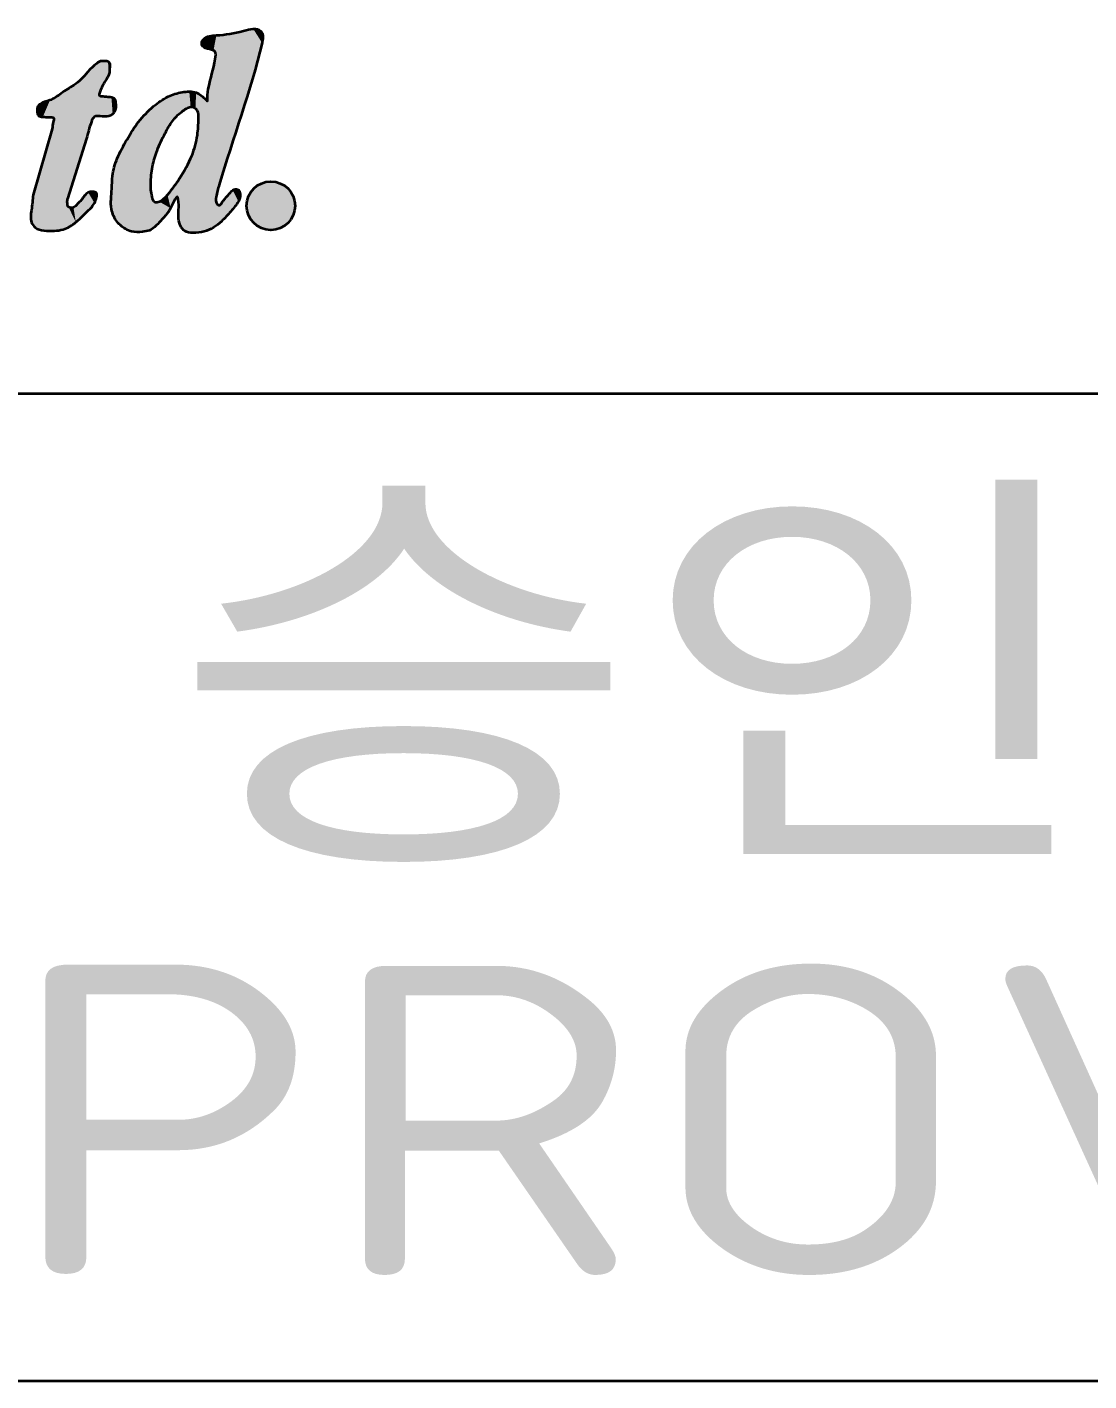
# Model space of a CAD drawing. Extents: x 23 to 587, y 4 to 413.
# Drawn here: x 492.42 to 499.95, y 31.24 to 40.83 of the extents above; entities that cross this region are included whole.
import ezdxf
from ezdxf.enums import TextEntityAlignment as Align

# ---------------------------------------------------------------- set-up
doc = ezdxf.new("R2010")
doc.units = 0
doc.layers.get('0').update_dxf_attribs({"lineweight": 13})
doc.layers.add('5', color=7, linetype='Continuous', lineweight=13)
doc.layers.add('6', color=7, linetype='Continuous', lineweight=13)
doc.styles.get("Standard").update_dxf_attribs({"font": 'isocp.shx'})
doc.styles.add('굴림', font='Gulim.ttf')

# ---------------------------------------------------------------- blocks, each defined once
blk = doc.blocks.new('BLOCK6640')
at = {"color": 6, "lineweight": 5}
for points in [[(494.3107, 39.5021), (494.03, 39.6897), (494.1517, 39.7401), (494.0858, 39.727)], [(494.3107, 39.5021), (494.1517, 39.7401), (494.2734, 39.6897), (494.2176, 39.727)], [(494.3107, 39.5021), (493.9796, 39.568), (494.03, 39.6897), (493.9927, 39.6339)], [(494.3107, 39.5021), (494.2734, 39.6897), (494.3238, 39.568), (494.3107, 39.6339)], [(494.3107, 39.5021), (494.03, 39.4463), (493.9796, 39.568), (493.9927, 39.5021)], [(494.3107, 39.5021), (494.1517, 39.3959), (494.03, 39.4463), (494.0858, 39.409)], [(494.3107, 39.5021), (494.2734, 39.4463), (494.1517, 39.3959), (494.2176, 39.409)]]:
    blk.add_solid(points, dxfattribs=at)
blk = doc.blocks.new('BLOCK6641')
at = {"color": 6, "lineweight": 5}
for points in [[(493.7657, 40.7764), (493.7849, 39.7172), (493.9584, 40.8078)], [(494.0889, 40.7235), (494.0266, 40.8219), (493.7849, 39.7172), (493.9584, 40.8078)], [(494.0889, 40.7235), (494.0695, 40.8147), (494.0266, 40.8219), (494.0568, 40.8199)], [(494.0889, 40.7235), (494.0889, 40.7916), (494.0695, 40.8147), (494.08, 40.8058)], [(494.0889, 40.7235), (494.0906, 40.7308), (494.0889, 40.7916), (494.0939, 40.7748)], [(493.6611, 40.7201), (493.6624, 40.7123), (493.6652, 40.7358), (493.6655, 40.7048)], [(493.6652, 40.7358), (493.6655, 40.7048), (493.6754, 40.7495), (493.6758, 40.6921)], [(493.717, 40.7707), (493.6754, 40.7495), (493.6881, 40.6846), (493.6758, 40.6921)], [(493.717, 40.7707), (493.6881, 40.6846), (493.7318, 40.6735), (493.7167, 40.6771)], [(493.7657, 40.7764), (493.717, 40.7707), (493.7444, 40.6686), (493.7318, 40.6735)], [(493.7657, 40.7764), (493.7444, 40.6686), (493.7576, 40.6564), (493.7544, 40.6612)], [(493.7657, 40.7764), (493.7576, 40.6564), (493.7615, 39.605), (493.7609, 40.645)], [(493.7657, 40.7764), (493.7615, 39.605), (493.7849, 39.7172), (493.7636, 39.6302)], [(493.7615, 39.605), (493.7577, 40.6102), (493.7439, 39.4133), (493.7117, 40.4114)], [(493.7609, 40.645), (493.759, 40.6174), (493.7615, 39.605), (493.7577, 40.6102)], [(493.7439, 39.4133), (493.7117, 40.4114), (493.7021, 40.3264)], [(493.4231, 40.3415), (493.3202, 40.2732), (493.4025, 40.0833), (493.3444, 39.9583)], [(493.4231, 40.3415), (493.4025, 40.0833), (493.5223, 40.3729), (493.4542, 40.1687)], [(493.4542, 40.1687), (493.5195, 40.2346), (493.5223, 40.3729), (493.5529, 40.2574)], [(493.5223, 40.3729), (493.5529, 40.2574), (493.573, 40.3777), (493.5827, 40.2694)], [(493.6213, 40.3698), (493.573, 40.3777), (493.5935, 40.2694), (493.5827, 40.2694)], [(493.6213, 40.3698), (493.5935, 40.2694), (493.6172, 40.2585), (493.604, 40.2667)], [(493.6213, 40.3698), (493.6172, 40.2585), (493.6914, 40.3223), (493.6272, 40.2467)], [(493.6365, 40.1838), (493.6914, 40.3223), (493.6364, 40.2168), (493.6272, 40.2467)], [(493.6279, 40.0675), (493.6789, 39.3861), (493.6365, 40.1838), (493.6914, 40.3223)], [(493.7439, 39.4133), (493.6914, 40.3223), (493.6789, 39.3861)], [(493.7439, 39.4133), (493.6967, 40.3134), (493.6914, 40.3223), (493.6915, 40.3221)], [(493.7439, 39.4133), (493.6997, 40.3099), (493.6967, 40.3134), (493.6988, 40.3106)], [(493.7439, 39.4133), (493.7004, 40.3098), (493.6997, 40.3099), (493.7001, 40.3098)], [(493.7439, 39.4133), (493.7021, 40.3264), (493.7004, 40.3098), (493.702, 40.3153)], [(493.3202, 40.2732), (493.2133, 40.1631), (493.2994, 39.7276), (493.2406, 39.3833)], [(493.3202, 40.2732), (493.2994, 39.7276), (493.3444, 39.9583), (493.3125, 39.8463)], [(493.1313, 40.0385), (493.164, 39.3855), (493.2133, 40.1631), (493.2406, 39.3833)], [(493.0616, 39.9031), (493.0623, 39.453), (493.1313, 40.0385)], [(493.0623, 39.453), (493.1205, 39.4036), (493.1313, 40.0385), (493.164, 39.3855)], [(493.5886, 39.9206), (493.5991, 39.3757), (493.6279, 40.0675), (493.6789, 39.3861)], [(493.0616, 39.9031), (493.0283, 39.7802), (493.0623, 39.453), (493.0364, 39.4961)], [(493.5886, 39.9206), (493.5035, 39.7606), (493.5262, 39.4012), (493.5156, 39.4161)], [(493.5886, 39.9206), (493.5262, 39.4012), (493.5527, 39.3825), (493.5394, 39.3893)], [(493.5527, 39.3825), (493.5832, 39.3763), (493.5886, 39.9206), (493.5991, 39.3757)], [(493.0233, 39.6875), (493.0215, 39.5441), (493.0283, 39.7802), (493.0364, 39.4961)], [(493.5035, 39.7606), (493.4185, 39.6466), (493.4709, 39.6121), (493.4408, 39.5506)], [(493.5035, 39.7606), (493.4709, 39.6121), (493.489, 39.6302), (493.4806, 39.6258)], [(493.5035, 39.7606), (493.489, 39.6302), (493.4917, 39.6265), (493.49, 39.6294)], [(493.5035, 39.7606), (493.4917, 39.6265), (493.4945, 39.6151), (493.494, 39.6176)], [(493.5035, 39.7606), (493.4945, 39.6151), (493.5031, 39.4451), (493.4969, 39.4752)], [(493.5035, 39.7606), (493.5031, 39.4451), (493.5156, 39.4161)], [(493.3253, 39.4158), (493.2994, 39.7276), (493.2903, 39.3937), (493.2406, 39.3833)], [(493.3169, 39.6065), (493.3094, 39.6304), (493.3253, 39.4158), (493.2994, 39.7276)], [(493.4185, 39.6466), (493.3935, 39.6186), (493.4408, 39.5506), (493.3614, 39.5966)], [(493.8677, 39.5278), (493.8582, 39.654), (493.8005, 39.4569), (493.8157, 39.6062)], [(493.8677, 39.5278), (493.8817, 39.6779), (493.8582, 39.654), (493.8654, 39.6624)], [(493.9215, 39.5992), (493.8817, 39.6779), (493.8677, 39.5278)], [(493.9215, 39.5992), (493.9072, 39.6849), (493.8817, 39.6779), (493.8917, 39.683)], [(493.9215, 39.5992), (493.9211, 39.6801), (493.9072, 39.6849), (493.9146, 39.6834)], [(493.9302, 39.667), (493.9211, 39.6801), (493.9307, 39.6234), (493.9215, 39.5992)], [(493.9302, 39.667), (493.9307, 39.6234), (493.9334, 39.6499)], [(493.3304, 39.5916), (493.3169, 39.6065), (493.3567, 39.4463), (493.3253, 39.4158)], [(493.3304, 39.5916), (493.3567, 39.4463), (493.3374, 39.5903)], [(493.3567, 39.4463), (493.3534, 39.5933), (493.3374, 39.5903)], [(493.4408, 39.5506), (493.3614, 39.5966), (493.3567, 39.4463), (493.3534, 39.5933)], [(493.7615, 39.605), (493.7439, 39.4133), (493.7635, 39.5929)], [(493.8005, 39.4569), (493.769, 39.5818), (493.7439, 39.4133), (493.7635, 39.5929)], [(493.8005, 39.4569), (493.7793, 39.5727), (493.769, 39.5818), (493.7739, 39.5763)], [(493.8005, 39.4569), (493.8157, 39.6062), (493.7793, 39.5727), (493.7982, 39.5813)]]:
    blk.add_solid(points, dxfattribs=at)
blk = doc.blocks.new('BLOCK6642')
at = {"color": 6, "lineweight": 5}
for points in [[(492.8448, 40.0444), (492.8058, 40.4648), (492.8791, 40.1636), (492.8559, 40.5207)], [(492.9256, 40.5854), (492.8791, 40.1636), (492.8559, 40.5207)], [(492.9256, 40.5854), (492.8927, 40.1914), (492.8791, 40.1636), (492.883, 40.1736)], [(492.9256, 40.5854), (492.9254, 40.2042), (492.8927, 40.1914), (492.8992, 40.1978)], [(492.9256, 40.5854), (492.9452, 40.595), (492.9254, 40.2042), (492.9337, 40.3594)], [(492.9452, 40.595), (492.9376, 40.3738), (492.9337, 40.3594)], [(492.9686, 40.595), (492.9584, 40.4184), (492.9452, 40.595), (492.9376, 40.3738)], [(492.9827, 40.5951), (492.9769, 40.4525), (492.9686, 40.595), (492.9584, 40.4184)], [(493.0046, 40.5045), (492.9769, 40.4525), (492.9954, 40.5921), (492.9827, 40.5951)], [(493.0046, 40.5045), (492.9954, 40.5921), (493.0038, 40.5835), (493, 40.5884)], [(493.0046, 40.5045), (493.0038, 40.5835), (493.0075, 40.5425), (493.0085, 40.5717)], [(492.6777, 39.4007), (492.6172, 39.3902), (492.7539, 40.4233), (492.6643, 40.3646)], [(492.6777, 39.4007), (492.7539, 40.4233), (492.7081, 39.5911), (492.708, 39.5965)], [(492.708, 39.5965), (492.7539, 40.4233), (492.7097, 39.6165)], [(492.8448, 40.0444), (492.7097, 39.6165), (492.8058, 40.4648), (492.7539, 40.4233)], [(492.5847, 40.3155), (492.5346, 40.1985), (492.5122, 40.2881), (492.5259, 40.1995)], [(492.5847, 40.3155), (492.5984, 40.1953), (492.5346, 40.1985), (492.58, 40.1953)], [(492.6643, 40.3646), (492.5984, 40.1953), (492.5847, 40.3155)], [(492.6643, 40.3646), (492.6122, 40.1881), (492.5984, 40.1953), (492.6111, 40.1905)], [(492.6643, 40.3646), (492.6172, 39.3902), (492.6122, 40.1881), (492.6126, 40.1817)], [(492.957, 40.2012), (492.9254, 40.2042), (492.9358, 40.3487), (492.9337, 40.3594)], [(492.957, 40.2012), (492.9358, 40.3487), (492.9413, 40.3461), (492.9373, 40.3475)], [(492.957, 40.2012), (492.9413, 40.3461), (492.9541, 40.345), (492.9514, 40.3451)], [(492.9859, 40.3419), (492.9728, 40.2001), (492.9541, 40.345), (492.957, 40.2012)], [(492.9859, 40.3419), (493.0208, 40.3378), (492.9728, 40.2001), (493.0023, 40.203)], [(493.0208, 40.3378), (493.0157, 40.2084), (493.0023, 40.203)], [(493.0329, 40.3333), (493.0297, 40.2187), (493.0208, 40.3378), (493.0157, 40.2084)], [(493.0424, 40.3258), (493.0408, 40.2323), (493.0329, 40.3333), (493.0297, 40.2187)], [(493.0511, 40.2648), (493.0408, 40.2323), (493.0457, 40.3205), (493.0424, 40.3258)], [(493.0511, 40.2648), (493.0457, 40.3205), (493.0502, 40.3008), (493.0493, 40.3077)], [(492.4962, 40.2666), (492.4947, 40.2318), (492.4933, 40.2499)], [(492.5028, 40.2783), (492.4974, 40.2187), (492.4962, 40.2666), (492.4947, 40.2318)], [(492.5122, 40.2881), (492.5032, 40.208), (492.5028, 40.2783), (492.4974, 40.2187)], [(492.5259, 40.1995), (492.5095, 40.2037), (492.5122, 40.2881), (492.5032, 40.208)], [(492.6172, 39.3902), (492.5419, 39.3925), (492.6076, 40.1616), (492.601, 40.1142)], [(492.6172, 39.3902), (492.6076, 40.1616), (492.6126, 40.1817), (492.6088, 40.1657)], [(492.601, 40.1142), (492.48, 39.4141), (492.4649, 39.6454), (492.4646, 39.4302)], [(492.5419, 39.3925), (492.5092, 39.3993), (492.601, 40.1142), (492.48, 39.4141)], [(492.4539, 39.4498), (492.4482, 39.4921), (492.4649, 39.6454), (492.4532, 39.5363)], [(492.4649, 39.6454), (492.4646, 39.4302), (492.4539, 39.4498)], [(492.8328, 39.511), (492.807, 39.608), (492.8423, 39.6525), (492.8302, 39.6396)], [(492.9006, 39.587), (492.8328, 39.511), (492.8564, 39.6621), (492.8423, 39.6525)], [(492.9006, 39.587), (492.8564, 39.6621), (492.8862, 39.6665), (492.8704, 39.6661)], [(492.9006, 39.587), (492.8862, 39.6665), (492.9071, 39.6631), (492.8905, 39.6663)], [(492.9148, 39.6287), (492.9006, 39.587), (492.9133, 39.6595), (492.9071, 39.6631)], [(492.9148, 39.6287), (492.9133, 39.6595), (492.9178, 39.6442), (492.9155, 39.657)], [(492.6777, 39.4007), (492.7081, 39.5911), (492.7109, 39.5706)], [(492.7686, 39.4506), (492.6777, 39.4007), (492.7151, 39.5624), (492.7109, 39.5706)], [(492.7686, 39.4506), (492.7151, 39.5624), (492.7339, 39.5535), (492.7183, 39.5592)], [(492.7686, 39.4506), (492.7339, 39.5535), (492.7516, 39.5559), (492.743, 39.5537)], [(492.7686, 39.4506), (492.7516, 39.5559), (492.7784, 39.579), (492.7662, 39.5657)], [(492.8328, 39.511), (492.7686, 39.4506), (492.807, 39.608), (492.7784, 39.579)]]:
    blk.add_solid(points, dxfattribs=at)
blk = doc.blocks.new('BLOCK6673')
at = {"color": 6, "lineweight": 5}
for points in [[(494.3107, 39.5021), (494.03, 39.6897), (494.1517, 39.7401), (494.0858, 39.727)], [(494.3107, 39.5021), (494.1517, 39.7401), (494.2734, 39.6897), (494.2176, 39.727)], [(494.3107, 39.5021), (493.9796, 39.568), (494.03, 39.6897), (493.9927, 39.6339)], [(494.3107, 39.5021), (494.2734, 39.6897), (494.3238, 39.568), (494.3107, 39.6339)], [(494.3107, 39.5021), (494.03, 39.4463), (493.9796, 39.568), (493.9927, 39.5021)], [(494.3107, 39.5021), (494.1517, 39.3959), (494.03, 39.4463), (494.0858, 39.409)], [(494.3107, 39.5021), (494.2734, 39.4463), (494.1517, 39.3959), (494.2176, 39.409)]]:
    blk.add_solid(points, dxfattribs=at)
blk = doc.blocks.new('BLOCK6674')
at = {"color": 6, "lineweight": 5}
for points in [[(493.7657, 40.7764), (493.7849, 39.7172), (493.9584, 40.8078)], [(494.0889, 40.7235), (494.0266, 40.8219), (493.7849, 39.7172), (493.9584, 40.8078)], [(494.0889, 40.7235), (494.0695, 40.8147), (494.0266, 40.8219), (494.0568, 40.8199)], [(494.0889, 40.7235), (494.0889, 40.7916), (494.0695, 40.8147), (494.08, 40.8058)], [(494.0889, 40.7235), (494.0906, 40.7308), (494.0889, 40.7916), (494.0939, 40.7748)], [(493.6611, 40.7201), (493.6624, 40.7123), (493.6652, 40.7358), (493.6655, 40.7048)], [(493.6652, 40.7358), (493.6655, 40.7048), (493.6754, 40.7495), (493.6758, 40.6921)], [(493.717, 40.7707), (493.6754, 40.7495), (493.6881, 40.6846), (493.6758, 40.6921)], [(493.717, 40.7707), (493.6881, 40.6846), (493.7318, 40.6735), (493.7167, 40.6771)], [(493.7657, 40.7764), (493.717, 40.7707), (493.7444, 40.6686), (493.7318, 40.6735)], [(493.7657, 40.7764), (493.7444, 40.6686), (493.7576, 40.6564), (493.7544, 40.6612)], [(493.7657, 40.7764), (493.7576, 40.6564), (493.7615, 39.605), (493.7609, 40.645)], [(493.7657, 40.7764), (493.7615, 39.605), (493.7849, 39.7172), (493.7636, 39.6302)], [(493.7615, 39.605), (493.7577, 40.6102), (493.7439, 39.4133), (493.7117, 40.4114)], [(493.7609, 40.645), (493.759, 40.6174), (493.7615, 39.605), (493.7577, 40.6102)], [(493.7439, 39.4133), (493.7117, 40.4114), (493.7021, 40.3264)], [(493.4231, 40.3415), (493.3202, 40.2732), (493.4025, 40.0833), (493.3444, 39.9583)], [(493.4231, 40.3415), (493.4025, 40.0833), (493.5223, 40.3729), (493.4542, 40.1687)], [(493.4542, 40.1687), (493.5195, 40.2346), (493.5223, 40.3729), (493.5529, 40.2574)], [(493.5223, 40.3729), (493.5529, 40.2574), (493.573, 40.3777), (493.5827, 40.2694)], [(493.6213, 40.3698), (493.573, 40.3777), (493.5935, 40.2694), (493.5827, 40.2694)], [(493.6213, 40.3698), (493.5935, 40.2694), (493.6172, 40.2585), (493.604, 40.2667)], [(493.6213, 40.3698), (493.6172, 40.2585), (493.6914, 40.3223), (493.6272, 40.2467)], [(493.6365, 40.1838), (493.6914, 40.3223), (493.6364, 40.2168), (493.6272, 40.2467)], [(493.6279, 40.0675), (493.6789, 39.3861), (493.6365, 40.1838), (493.6914, 40.3223)], [(493.7439, 39.4133), (493.6914, 40.3223), (493.6789, 39.3861)], [(493.7439, 39.4133), (493.6967, 40.3134), (493.6914, 40.3223), (493.6915, 40.3221)], [(493.7439, 39.4133), (493.6997, 40.3099), (493.6967, 40.3134), (493.6988, 40.3106)], [(493.7439, 39.4133), (493.7004, 40.3098), (493.6997, 40.3099), (493.7001, 40.3098)], [(493.7439, 39.4133), (493.7021, 40.3264), (493.7004, 40.3098), (493.702, 40.3153)], [(493.3202, 40.2732), (493.2133, 40.1631), (493.2994, 39.7276), (493.2406, 39.3833)], [(493.3202, 40.2732), (493.2994, 39.7276), (493.3444, 39.9583), (493.3125, 39.8463)], [(493.1313, 40.0385), (493.164, 39.3855), (493.2133, 40.1631), (493.2406, 39.3833)], [(493.0616, 39.9031), (493.0623, 39.453), (493.1313, 40.0385)], [(493.0623, 39.453), (493.1205, 39.4036), (493.1313, 40.0385), (493.164, 39.3855)], [(493.5886, 39.9206), (493.5991, 39.3757), (493.6279, 40.0675), (493.6789, 39.3861)], [(493.0616, 39.9031), (493.0283, 39.7802), (493.0623, 39.453), (493.0364, 39.4961)], [(493.5886, 39.9206), (493.5035, 39.7606), (493.5262, 39.4012), (493.5156, 39.4161)], [(493.5886, 39.9206), (493.5262, 39.4012), (493.5527, 39.3825), (493.5394, 39.3893)], [(493.5527, 39.3825), (493.5832, 39.3763), (493.5886, 39.9206), (493.5991, 39.3757)], [(493.0233, 39.6875), (493.0215, 39.5441), (493.0283, 39.7802), (493.0364, 39.4961)], [(493.5035, 39.7606), (493.4185, 39.6466), (493.4709, 39.6121), (493.4408, 39.5506)], [(493.5035, 39.7606), (493.4709, 39.6121), (493.489, 39.6302), (493.4806, 39.6258)], [(493.5035, 39.7606), (493.489, 39.6302), (493.4917, 39.6265), (493.49, 39.6294)], [(493.5035, 39.7606), (493.4917, 39.6265), (493.4945, 39.6151), (493.494, 39.6176)], [(493.5035, 39.7606), (493.4945, 39.6151), (493.5031, 39.4451), (493.4969, 39.4752)], [(493.5035, 39.7606), (493.5031, 39.4451), (493.5156, 39.4161)], [(493.3253, 39.4158), (493.2994, 39.7276), (493.2903, 39.3937), (493.2406, 39.3833)], [(493.3169, 39.6065), (493.3094, 39.6304), (493.3253, 39.4158), (493.2994, 39.7276)], [(493.4185, 39.6466), (493.3935, 39.6186), (493.4408, 39.5506), (493.3614, 39.5966)], [(493.8677, 39.5278), (493.8582, 39.654), (493.8005, 39.4569), (493.8157, 39.6062)], [(493.8677, 39.5278), (493.8817, 39.6779), (493.8582, 39.654), (493.8654, 39.6624)], [(493.9215, 39.5992), (493.8817, 39.6779), (493.8677, 39.5278)], [(493.9215, 39.5992), (493.9072, 39.6849), (493.8817, 39.6779), (493.8917, 39.683)], [(493.9215, 39.5992), (493.9211, 39.6801), (493.9072, 39.6849), (493.9146, 39.6834)], [(493.9302, 39.667), (493.9211, 39.6801), (493.9307, 39.6234), (493.9215, 39.5992)], [(493.9302, 39.667), (493.9307, 39.6234), (493.9334, 39.6499)], [(493.3304, 39.5916), (493.3169, 39.6065), (493.3567, 39.4463), (493.3253, 39.4158)], [(493.3304, 39.5916), (493.3567, 39.4463), (493.3374, 39.5903)], [(493.3567, 39.4463), (493.3534, 39.5933), (493.3374, 39.5903)], [(493.4408, 39.5506), (493.3614, 39.5966), (493.3567, 39.4463), (493.3534, 39.5933)], [(493.7615, 39.605), (493.7439, 39.4133), (493.7635, 39.5929)], [(493.8005, 39.4569), (493.769, 39.5818), (493.7439, 39.4133), (493.7635, 39.5929)], [(493.8005, 39.4569), (493.7793, 39.5727), (493.769, 39.5818), (493.7739, 39.5763)], [(493.8005, 39.4569), (493.8157, 39.6062), (493.7793, 39.5727), (493.7982, 39.5813)]]:
    blk.add_solid(points, dxfattribs=at)
blk = doc.blocks.new('BLOCK6675')
at = {"color": 6, "lineweight": 5}
for points in [[(492.8448, 40.0444), (492.8791, 40.1636), (492.8058, 40.4648), (492.8559, 40.5207)], [(492.9256, 40.5854), (492.8559, 40.5207), (492.883, 40.1736), (492.8791, 40.1636)], [(492.9256, 40.5854), (492.883, 40.1736), (492.8992, 40.1978), (492.8927, 40.1914)], [(492.9256, 40.5854), (492.8992, 40.1978), (492.9337, 40.3594), (492.9254, 40.2042)], [(492.9256, 40.5854), (492.9337, 40.3594), (492.9452, 40.595)], [(492.9337, 40.3594), (492.9376, 40.3738), (492.9452, 40.595), (492.9584, 40.4184)], [(492.9452, 40.595), (492.9584, 40.4184), (492.9686, 40.595), (492.9769, 40.4525)], [(492.9686, 40.595), (492.9769, 40.4525), (492.9827, 40.5951)], [(493.0046, 40.5045), (492.9954, 40.5921), (492.9769, 40.4525), (492.9827, 40.5951)], [(493.0046, 40.5045), (493.0038, 40.5835), (492.9954, 40.5921), (493, 40.5884)], [(493.0046, 40.5045), (493.0075, 40.5425), (493.0038, 40.5835), (493.0085, 40.5717)], [(492.6643, 40.3646), (492.6777, 39.4007), (492.7539, 40.4233), (492.708, 39.5965)], [(492.7539, 40.4233), (492.708, 39.5965), (492.7097, 39.6165)], [(492.8448, 40.0444), (492.8058, 40.4648), (492.7097, 39.6165), (492.7539, 40.4233)], [(492.5847, 40.3155), (492.5122, 40.2881), (492.5346, 40.1985), (492.5259, 40.1995)], [(492.5847, 40.3155), (492.5346, 40.1985), (492.5984, 40.1953), (492.58, 40.1953)], [(492.6643, 40.3646), (492.5847, 40.3155), (492.6111, 40.1905), (492.5984, 40.1953)], [(492.6643, 40.3646), (492.6111, 40.1905), (492.6126, 40.1817), (492.6122, 40.1881)], [(492.6126, 40.1817), (492.6172, 39.3902), (492.6643, 40.3646), (492.6777, 39.4007)], [(492.957, 40.2012), (492.9358, 40.3487), (492.9254, 40.2042), (492.9337, 40.3594)], [(492.957, 40.2012), (492.9413, 40.3461), (492.9358, 40.3487), (492.9373, 40.3475)], [(492.957, 40.2012), (492.9541, 40.345), (492.9413, 40.3461), (492.9514, 40.3451)], [(492.9859, 40.3419), (492.9541, 40.345), (492.9728, 40.2001), (492.957, 40.2012)], [(492.9859, 40.3419), (492.9728, 40.2001), (493.0208, 40.3378), (493.0023, 40.203)], [(493.0023, 40.203), (493.0157, 40.2084), (493.0208, 40.3378), (493.0297, 40.2187)], [(493.0208, 40.3378), (493.0297, 40.2187), (493.0329, 40.3333), (493.0408, 40.2323)], [(493.0329, 40.3333), (493.0408, 40.2323), (493.0424, 40.3258)], [(493.0511, 40.2648), (493.0457, 40.3205), (493.0408, 40.2323), (493.0424, 40.3258)], [(493.0511, 40.2648), (493.0502, 40.3008), (493.0457, 40.3205), (493.0493, 40.3077)], [(492.4933, 40.2499), (492.4947, 40.2318), (492.4962, 40.2666), (492.4974, 40.2187)], [(492.4962, 40.2666), (492.4974, 40.2187), (492.5028, 40.2783), (492.5032, 40.208)], [(492.5028, 40.2783), (492.5032, 40.208), (492.5122, 40.2881), (492.5095, 40.2037)], [(492.5122, 40.2881), (492.5095, 40.2037), (492.5259, 40.1995)], [(492.6172, 39.3902), (492.6076, 40.1616), (492.5419, 39.3925), (492.601, 40.1142)], [(492.6172, 39.3902), (492.6126, 40.1817), (492.6076, 40.1616), (492.6088, 40.1657)], [(492.4649, 39.6454), (492.48, 39.4141), (492.601, 40.1142), (492.5092, 39.3993)], [(492.601, 40.1142), (492.5092, 39.3993), (492.5419, 39.3925)], [(492.4532, 39.5363), (492.4482, 39.4921), (492.4649, 39.6454), (492.4539, 39.4498)], [(492.4539, 39.4498), (492.4646, 39.4302), (492.4649, 39.6454), (492.48, 39.4141)], [(492.8328, 39.511), (492.8423, 39.6525), (492.807, 39.608), (492.8302, 39.6396)], [(492.9006, 39.587), (492.8564, 39.6621), (492.8328, 39.511), (492.8423, 39.6525)], [(492.9006, 39.587), (492.8862, 39.6665), (492.8564, 39.6621), (492.8704, 39.6661)], [(492.9006, 39.587), (492.9071, 39.6631), (492.8862, 39.6665), (492.8905, 39.6663)], [(492.9148, 39.6287), (492.9133, 39.6595), (492.9006, 39.587), (492.9071, 39.6631)], [(492.9148, 39.6287), (492.9178, 39.6442), (492.9133, 39.6595), (492.9155, 39.657)], [(492.7081, 39.5911), (492.708, 39.5965), (492.7109, 39.5706), (492.6777, 39.4007)], [(492.7686, 39.4506), (492.7151, 39.5624), (492.6777, 39.4007), (492.7109, 39.5706)], [(492.7686, 39.4506), (492.7339, 39.5535), (492.7151, 39.5624), (492.7183, 39.5592)], [(492.7686, 39.4506), (492.7516, 39.5559), (492.7339, 39.5535), (492.743, 39.5537)], [(492.7686, 39.4506), (492.7784, 39.579), (492.7516, 39.5559), (492.7662, 39.5657)], [(492.8328, 39.511), (492.807, 39.608), (492.7686, 39.4506), (492.7784, 39.579)]]:
    blk.add_solid(points, dxfattribs=at)

msp = doc.modelspace()

# ---------------------------------------------------------------- linework, layer by layer
at = {"color": 7, "lineweight": 35}
for p, q in [((420.7625, 38.2375), (507.7625, 38.2375)), ((420.7625, 31.2375), (507.7625, 31.2375))]:
    msp.add_line(p, q, dxfattribs=at)
at = {"layer": '6', "color": 6, "lineweight": 35, "ltscale": 0.012203}
msp.add_line((492.6011, 40.1141), (492.4649, 39.6454), dxfattribs=at)
msp.add_line((492.6011, 40.1141), (492.4649, 39.6454), dxfattribs=at)
at = {"layer": '6', "color": 6, "lineweight": 35, "ltscale": 0.011218}
msp.add_line((492.8448, 40.0444), (492.7098, 39.6165), dxfattribs=at)
msp.add_line((492.8448, 40.0444), (492.7098, 39.6165), dxfattribs=at)
at = {"layer": '6', "color": 6, "lineweight": 35}
msp.add_circle((494.1517, 39.568), 0.1721, dxfattribs=at)
msp.add_circle((494.1517, 39.568), 0.1721, dxfattribs=at)
for points, knots in [([(493.6914, 40.3223), (493.6693, 40.3413), (493.6213, 40.3826), (493.5186, 40.3767), (493.415, 40.344), (493.3096, 40.2698), (493.2098, 40.1676), (493.1298, 40.0381), (493.0602, 39.9132), (493.0242, 39.7921), (493.0255, 39.6708), (493.0075, 39.5575), (493.0522, 39.4547), (493.1105, 39.4061), (493.1727, 39.3787), (493.2319, 39.3814), (493.3037, 39.3915), (493.368, 39.4578), (493.4403, 39.5339), (493.4565, 39.5927), (493.4894, 39.6396), (493.5063, 39.5617), (493.4861, 39.5031), (493.5082, 39.4222), (493.5431, 39.3794), (493.6069, 39.3729), (493.6761, 39.382), (493.7461, 39.4105), (493.8086, 39.4614), (493.8654, 39.5255), (493.9202, 39.5859), (493.9377, 39.6418), (493.9267, 39.6852), (493.8834, 39.687), (493.8542, 39.6458), (493.8196, 39.619), (493.7892, 39.561), (493.7585, 39.5908), (493.7643, 39.6458), (493.8708, 40.0182), (494.01, 40.385), (494.0934, 40.7427), (494.0983, 40.7713), (494.0695, 40.839), (493.9201, 40.7945), (493.8064, 40.7771), (493.6861, 40.7721), (493.6547, 40.7206), (493.6798, 40.6792), (493.7207, 40.6795), (493.7664, 40.6596), (493.7479, 40.5496), (493.7168, 40.4398), (493.7011, 40.3619), (493.7025, 40.3024), (493.695, 40.3158), (493.6914, 40.3223)], [0, 0, 0, 0, 0.349354, 0.757994, 1.187189, 1.69639, 2.3291, 2.944213, 3.572123, 4.09742, 4.480131, 5.071765, 5.483342, 5.798057, 5.992493, 6.308614, 6.51794, 6.867376, 7.419728, 7.702287, 7.807834, 7.873924, 8.451036, 8.706695, 8.85449, 9.107086, 9.438896, 9.729691, 10.024067, 10.426944, 10.795883, 11.010405, 11.144922, 11.266836, 11.449599, 11.71335, 11.917257, 11.973872, 12.174894, 12.544152, 16.879079, 16.910224, 17.092019, 17.232233, 17.733779, 18.539155, 18.927811, 19.062613, 19.192909, 19.436066, 19.541999, 19.752819, 20.594392, 20.946891, 21.015939, 21.079279, 21.079279, 21.079279, 21.079279]), ([(493.6914, 40.3223), (493.6693, 40.3413), (493.6213, 40.3826), (493.5186, 40.3767), (493.415, 40.344), (493.3096, 40.2698), (493.2098, 40.1676), (493.1298, 40.0381), (493.0602, 39.9132), (493.0242, 39.7921), (493.0255, 39.6708), (493.0075, 39.5575), (493.0522, 39.4547), (493.1105, 39.4061), (493.1727, 39.3787), (493.2319, 39.3814), (493.3037, 39.3915), (493.368, 39.4578), (493.4403, 39.5339), (493.4565, 39.5927), (493.4894, 39.6396), (493.5063, 39.5617), (493.4861, 39.5031), (493.5082, 39.4222), (493.5431, 39.3794), (493.6069, 39.3729), (493.6761, 39.382), (493.7461, 39.4105), (493.8086, 39.4614), (493.8654, 39.5255), (493.9202, 39.5859), (493.9377, 39.6418), (493.9267, 39.6852), (493.8834, 39.687), (493.8542, 39.6458), (493.8196, 39.619), (493.7892, 39.561), (493.7585, 39.5908), (493.7643, 39.6458), (493.8708, 40.0182), (494.01, 40.385), (494.0934, 40.7427), (494.0983, 40.7713), (494.0695, 40.839), (493.9201, 40.7945), (493.8064, 40.7771), (493.6861, 40.7721), (493.6547, 40.7206), (493.6798, 40.6792), (493.7207, 40.6795), (493.7664, 40.6596), (493.7479, 40.5496), (493.7168, 40.4398), (493.7011, 40.3619), (493.7025, 40.3024), (493.695, 40.3158), (493.6914, 40.3223)], [0, 0, 0, 0, 0.349354, 0.757994, 1.187189, 1.69639, 2.3291, 2.944213, 3.572123, 4.09742, 4.480131, 5.071765, 5.483342, 5.798057, 5.992493, 6.308614, 6.51794, 6.867376, 7.419728, 7.702287, 7.807834, 7.873924, 8.451036, 8.706695, 8.85449, 9.107086, 9.438896, 9.729691, 10.024067, 10.426944, 10.795883, 11.010405, 11.144922, 11.266836, 11.449599, 11.71335, 11.917257, 11.973872, 12.174894, 12.544152, 16.879079, 16.910224, 17.092019, 17.232233, 17.733779, 18.539155, 18.927811, 19.062613, 19.192909, 19.436066, 19.541999, 19.752819, 20.594392, 20.946891, 21.015939, 21.079279, 21.079279, 21.079279, 21.079279]), ([(492.9256, 40.5854), (492.932, 40.5895), (492.9452, 40.5979), (492.9694, 40.5935), (492.9969, 40.5976), (493.0124, 40.5697), (493.0056, 40.5398), (493.0088, 40.4962), (492.9788, 40.4591), (492.9567, 40.4143), (492.9405, 40.3859), (492.9287, 40.3451), (492.9605, 40.3455), (492.9863, 40.341), (493.0173, 40.3408), (493.0462, 40.328), (493.0531, 40.2857), (493.0528, 40.2397), (493.0103, 40.1992), (492.959, 40.1989), (492.8977, 40.2111), (492.8667, 40.1339), (492.8542, 40.0829), (492.8448, 40.0444)], [0, 0, 0, 0, 0.089997, 0.186341, 0.297391, 0.397575, 0.518017, 0.674966, 0.918218, 1.077959, 1.281122, 1.384826, 1.462039, 1.593881, 1.738836, 1.840466, 1.948268, 2.233454, 2.376678, 2.620354, 2.859074, 3.022938, 3.534352, 3.534352, 3.534352, 3.534352]), ([(492.9256, 40.5854), (492.932, 40.5895), (492.9452, 40.5979), (492.9694, 40.5935), (492.9969, 40.5976), (493.0124, 40.5697), (493.0056, 40.5398), (493.0088, 40.4962), (492.9788, 40.4591), (492.9567, 40.4143), (492.9405, 40.3859), (492.9287, 40.3451), (492.9605, 40.3455), (492.9863, 40.341), (493.0173, 40.3408), (493.0462, 40.328), (493.0531, 40.2857), (493.0528, 40.2397), (493.0103, 40.1992), (492.959, 40.1989), (492.8977, 40.2111), (492.8667, 40.1339), (492.8542, 40.0829), (492.8448, 40.0444)], [0, 0, 0, 0, 0.089997, 0.186341, 0.297391, 0.397575, 0.518017, 0.674966, 0.918218, 1.077959, 1.281122, 1.384826, 1.462039, 1.593881, 1.738836, 1.840466, 1.948268, 2.233454, 2.376678, 2.620354, 2.859074, 3.022938, 3.534352, 3.534352, 3.534352, 3.534352]), ([(492.9256, 40.5854), (492.9015, 40.5647), (492.8583, 40.5277), (492.8101, 40.4646), (492.7435, 40.4141), (492.6668, 40.3699), (492.594, 40.3092), (492.5225, 40.3042), (492.4916, 40.265), (492.4935, 40.2356), (492.5001, 40.2016), (492.5414, 40.1983), (492.571, 40.1936), (492.6201, 40.1979), (492.6031, 40.1525), (492.6018, 40.1289), (492.6011, 40.1141)], [0, 0, 0, 0, 0.392093, 0.702132, 0.975915, 1.417444, 1.803081, 2.122725, 2.233396, 2.376927, 2.481084, 2.616567, 2.804057, 2.933731, 3.053829, 3.251311, 3.251311, 3.251311, 3.251311]), ([(492.9256, 40.5854), (492.9015, 40.5647), (492.8583, 40.5277), (492.8101, 40.4646), (492.7435, 40.4141), (492.6668, 40.3699), (492.594, 40.3092), (492.5225, 40.3042), (492.4916, 40.265), (492.4935, 40.2356), (492.5001, 40.2016), (492.5414, 40.1983), (492.571, 40.1936), (492.6201, 40.1979), (492.6031, 40.1525), (492.6018, 40.1289), (492.6011, 40.1141)], [0, 0, 0, 0, 0.392093, 0.702132, 0.975915, 1.417444, 1.803081, 2.122725, 2.233396, 2.376927, 2.481084, 2.616567, 2.804057, 2.933731, 3.053829, 3.251311, 3.251311, 3.251311, 3.251311]), ([(493.5529, 40.2574), (493.5416, 40.2501), (493.5043, 40.2258), (493.4492, 40.1691), (493.3958, 40.0725), (493.3432, 39.9662), (493.3093, 39.8467), (493.2963, 39.7324), (493.3019, 39.6534), (493.3221, 39.5835), (493.38, 39.6002), (493.4326, 39.6628), (493.5141, 39.7694), (493.5909, 39.9086), (493.6312, 40.0562), (493.6357, 40.1639), (493.6388, 40.2398), (493.6079, 40.2681), (493.5786, 40.2717), (493.5625, 40.2628), (493.5529, 40.2574)], [0, 0, 0, 0, 0.166899, 0.549398, 0.961132, 1.529394, 2.009688, 2.502273, 2.90541, 3.087147, 3.216709, 3.529495, 4.116051, 4.863329, 5.490427, 5.971159, 6.233524, 6.359961, 6.448436, 6.581054, 6.581054, 6.581054, 6.581054]), ([(493.5529, 40.2574), (493.5416, 40.2501), (493.5043, 40.2258), (493.4492, 40.1691), (493.3958, 40.0725), (493.3432, 39.9662), (493.3093, 39.8467), (493.2963, 39.7324), (493.3019, 39.6534), (493.3221, 39.5835), (493.38, 39.6002), (493.4326, 39.6628), (493.5141, 39.7694), (493.5909, 39.9086), (493.6312, 40.0562), (493.6357, 40.1639), (493.6388, 40.2398), (493.6079, 40.2681), (493.5786, 40.2717), (493.5625, 40.2628), (493.5529, 40.2574)], [0, 0, 0, 0, 0.166899, 0.549398, 0.961132, 1.529394, 2.009688, 2.502273, 2.90541, 3.087147, 3.216709, 3.529495, 4.116051, 4.863329, 5.490427, 5.971159, 6.233524, 6.359961, 6.448436, 6.581054, 6.581054, 6.581054, 6.581054]), ([(492.4649, 39.6454), (492.4617, 39.6095), (492.4558, 39.5453), (492.4411, 39.4613), (492.4821, 39.4041), (492.5457, 39.3895), (492.6125, 39.3879), (492.6926, 39.3999), (492.7682, 39.4442), (492.8338, 39.5147), (492.898, 39.5685), (492.9133, 39.6213), (492.9227, 39.6627), (492.8847, 39.6677), (492.8546, 39.6655), (492.8266, 39.638), (492.8091, 39.6067), (492.7787, 39.5817), (492.7561, 39.5509), (492.7096, 39.5535), (492.7077, 39.5896), (492.7081, 39.61), (492.7098, 39.6165)], [0, 0, 0, 0, 0.452387, 0.808947, 0.99157, 1.261923, 1.572648, 1.825423, 2.253394, 2.616609, 3.036847, 3.218619, 3.33522, 3.462369, 3.587238, 3.726915, 3.894157, 4.064148, 4.209879, 4.348105, 4.507924, 4.58473, 4.58473, 4.58473, 4.58473]), ([(492.4649, 39.6454), (492.4617, 39.6095), (492.4558, 39.5453), (492.4411, 39.4613), (492.4821, 39.4041), (492.5457, 39.3895), (492.6125, 39.3879), (492.6926, 39.3999), (492.7682, 39.4442), (492.8338, 39.5147), (492.898, 39.5685), (492.9133, 39.6213), (492.9227, 39.6627), (492.8847, 39.6677), (492.8546, 39.6655), (492.8266, 39.638), (492.8091, 39.6067), (492.7787, 39.5817), (492.7561, 39.5509), (492.7096, 39.5535), (492.7077, 39.5896), (492.7081, 39.61), (492.7098, 39.6165)], [0, 0, 0, 0, 0.452387, 0.808947, 0.99157, 1.261923, 1.572648, 1.825423, 2.253394, 2.616609, 3.036847, 3.218619, 3.33522, 3.462369, 3.587238, 3.726915, 3.894157, 4.064148, 4.209879, 4.348105, 4.507924, 4.58473, 4.58473, 4.58473, 4.58473])]:
    msp.add_open_spline(points, degree=3, knots=knots, dxfattribs=at)

# ---------------------------------------------------------------- block references
at = {"lineweight": 0}
for name in ['BLOCK6641', 'BLOCK6674', 'BLOCK6642', 'BLOCK6675', 'BLOCK6640', 'BLOCK6673']:
    msp.add_blockref(name, (0, 0), dxfattribs=at)

# ---------------------------------------------------------------- texts
at = {"layer": '5', "color": 7, "lineweight": 13, "style": '굴림', "width": 1.100099}
msp.add_text('승인', height=2.2, dxfattribs=at).set_placement((493.4507, 35.1476), (500.0508, 35.1476), align=Align.FIT)
at = {"layer": '5', "color": 7, "lineweight": 13, "width": 1.310676}
msp.add_text('APPROVED', height=2.2, dxfattribs=at).set_placement((487.5135, 31.9887), (505.9879, 31.9887), align=Align.FIT)

doc.saveas('drawing.dxf')
